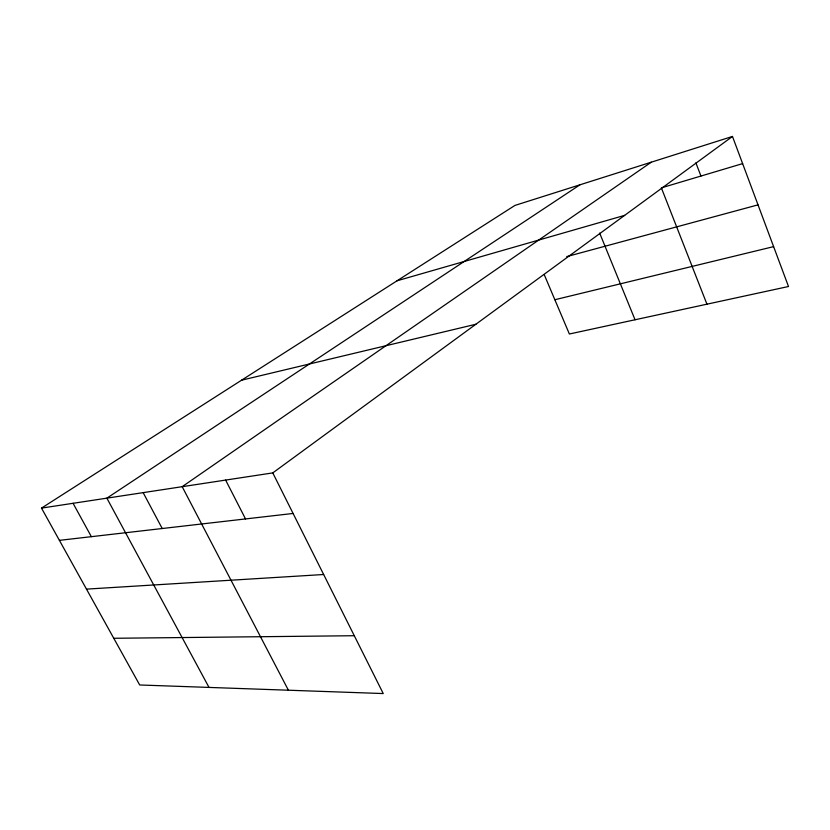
<?xml version="1.0" encoding="UTF-8"?>
<svg xmlns="http://www.w3.org/2000/svg" width="830" height="830" viewBox="0 0 830 830"><rect width="100%" height="100%" fill="white"/><g stroke="black" fill="none" stroke-linecap="round" stroke-linejoin="round"><path stroke-width="1.25" d="M272.78 472.903L383.242 693.558L139.699 684.978L41.5 508.105L272.78 472.903L732.475 136.442L788.5 286.506L569.37 334.002L544.241 274.657M651.301 162.182L182.185 486.691L288.404 690.218M579.952 184.81L106.873 498.156L209.015 687.416M41.5 508.105L514.932 205.425L732.475 136.442M742.622 163.614L661.365 187.86L706.942 304.185M397.062 280.779L624.637 215.375M566.714 256.605L758.018 204.865M554.865 299.734L773.612 246.635M241.551 380.202L475.881 324.25M59.407 540.351L293.083 513.459M86.476 589.124L323.638 574.505M113.772 638.28L354.286 635.718M73.071 503.302L91.352 536.678M143.154 492.636L162.213 528.523M225.636 480.082L245.514 518.926M599.665 233.095L635.043 319.768M695.893 162.846L700.945 176.053"/></g></svg>
